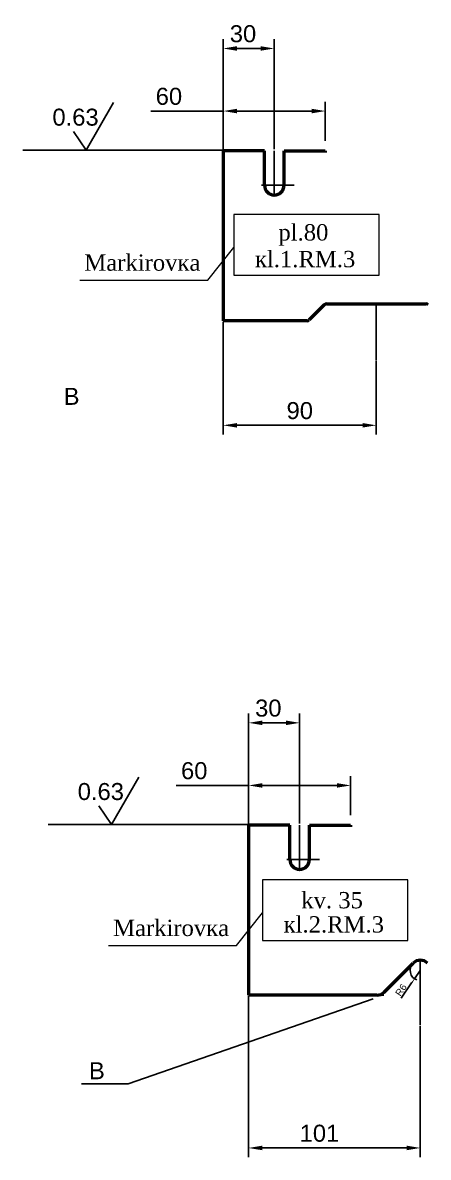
# Model space of a CAD drawing. Header units: millimetres. Extents: x 6647 to 33601, y -1887 to 8501.
# Drawn here: x 33363 to 33601, y 7740 to 8408 of the extents above; entities that cross this region are included whole.
import ezdxf

# ---------------------------------------------------------------- set-up
doc = ezdxf.new("R2010")
doc.units = ezdxf.units.MM
doc.layers.add('контурная', color=7, linetype='Continuous', lineweight=50)
doc.layers.add('тонкая', color=7, linetype='Continuous', lineweight=25)
doc.layers.add('осевая', color=4, linetype='Continuous')
doc.styles.add('s2.5v4', font='ARIAL.TTF', dxfattribs={"height": 10})
doc.styles.get("Standard").update_dxf_attribs({"font": 'ARIAL.TTF'})
doc.dimstyles.new('s1v4', dxfattribs={"dimtxt": 4, "dimasz": 3, "dimexe": 1.5, "dimexo": 0, "dimgap": 0.7, "dimtad": 1, "dimtxsty": 'Standard', "dimcen": 2.5, "dimadec": 0, "dimazin": 0, "dimtfac": 1, "dimtix": 1, "dimtmove": 0, "dimatfit": 3, "dimfxl": 1, "dimarcsym": 0})
doc.dimstyles.new('s2.5v4', dxfattribs={"dimtxt": 10, "dimasz": 8, "dimexe": 5.5, "dimexo": 0.5, "dimgap": 3.5, "dimtad": 1, "dimtxsty": 's2.5v4', "dimcen": 2.5, "dimclrd": 256, "dimclre": 1, "dimclrt": 256, "dimadec": 0, "dimazin": 0, "dimtfac": 1, "dimtmove": 0, "dimatfit": 3, "dimfxl": 1, "dimlwd": -1, "dimlwe": -1, "dimarcsym": 0})

# ---------------------------------------------------------------- blocks, each defined once
blk = doc.blocks.new('*D139')
at = {"layer": 'Defpoints', "color": 0, "transparency": 16777216}
for p in [(33480.76, 8392.64), (33480.76, 8332.39), (33510.76, 8332.89)]:
    blk.add_point(p, dxfattribs=at)
at = {"layer": 'тонкая', "color": 1, "transparency": 16777216}
for p, q in [((33480.76, 8332.89), (33480.76, 8398.14)), ((33510.76, 8333.39), (33510.76, 8398.14))]:
    blk.add_line(p, q, dxfattribs=at)
at = {"layer": 'тонкая', "transparency": 16777216}
blk.add_line((33502.76, 8392.64), (33488.76, 8392.64), dxfattribs=at)
for points in [[(33488.76, 8393.97), (33488.76, 8391.3), (33480.76, 8392.64)], [(33502.76, 8393.97), (33502.76, 8391.3), (33510.76, 8392.64)]]:
    blk.add_solid(points, dxfattribs=at)
at = {"layer": 'тонкая', "transparency": 16777216, "insert": (33492.37, 8401.25), "char_height": 10, "attachment_point": 5, "style": 's2.5v4'}
blk.add_mtext('30', dxfattribs=at)
blk = doc.blocks.new('*D78')
at = {"layer": 'Defpoints', "color": 0, "transparency": 16777216}
for p in [(33540.76, 8355.81), (33480.76, 8348.45), (33540.76, 8337.87)]:
    blk.add_point(p, dxfattribs=at)
at = {"layer": 'тонкая', "color": 1, "transparency": 16777216}
for p, q in [((33480.76, 8348.95), (33480.76, 8361.31)), ((33540.76, 8338.37), (33540.76, 8361.31))]:
    blk.add_line(p, q, dxfattribs=at)
at = {"layer": 'тонкая', "transparency": 16777216}
for p, q in [((33480.76, 8355.81), (33438.12, 8355.81)), ((33532.76, 8355.81), (33488.76, 8355.81))]:
    blk.add_line(p, q, dxfattribs=at)
for points in [[(33488.76, 8357.14), (33488.76, 8354.48), (33480.76, 8355.81)], [(33532.76, 8357.14), (33532.76, 8354.48), (33540.76, 8355.81)]]:
    blk.add_solid(points, dxfattribs=at)
at = {"layer": 'тонкая', "transparency": 16777216, "insert": (33448.8, 8364.42), "char_height": 10, "attachment_point": 5, "style": 's2.5v4'}
blk.add_mtext('60', dxfattribs=at)
blk = doc.blocks.new('*D140')
at = {"layer": 'Defpoints', "color": 0, "transparency": 16777216}
for p in [(33480.76, 8232.39), (33570.76, 8209.29), (33480.76, 8170.91)]:
    blk.add_point(p, dxfattribs=at)
at = {"layer": 'тонкая', "color": 1, "transparency": 16777216}
for p, q in [((33480.76, 8231.89), (33480.76, 8165.41)), ((33570.76, 8208.79), (33570.76, 8165.41))]:
    blk.add_line(p, q, dxfattribs=at)
at = {"layer": 'тонкая', "transparency": 16777216}
blk.add_line((33562.76, 8170.91), (33488.76, 8170.91), dxfattribs=at)
for points in [[(33488.76, 8172.24), (33488.76, 8169.58), (33480.76, 8170.91)], [(33562.76, 8172.24), (33562.76, 8169.58), (33570.76, 8170.91)]]:
    blk.add_solid(points, dxfattribs=at)
at = {"layer": 'тонкая', "transparency": 16777216, "insert": (33525.76, 8179.51), "char_height": 10, "attachment_point": 5, "style": 's2.5v4'}
blk.add_mtext('90', dxfattribs=at)
blk = doc.blocks.new('*D143')
at = {"layer": 'Defpoints', "color": 0, "transparency": 16777216}
for p in [(33495.65, 7995.85), (33495.65, 7935.6), (33525.65, 7936.1)]:
    blk.add_point(p, dxfattribs=at)
at = {"layer": 'тонкая', "color": 1, "transparency": 16777216}
for p, q in [((33495.65, 7936.1), (33495.65, 8001.35)), ((33525.65, 7936.6), (33525.65, 8001.35))]:
    blk.add_line(p, q, dxfattribs=at)
at = {"layer": 'тонкая', "transparency": 16777216}
blk.add_line((33517.65, 7995.85), (33503.65, 7995.85), dxfattribs=at)
for points in [[(33503.65, 7997.18), (33503.65, 7994.51), (33495.65, 7995.85)], [(33517.65, 7997.18), (33517.65, 7994.51), (33525.65, 7995.85)]]:
    blk.add_solid(points, dxfattribs=at)
at = {"layer": 'тонкая', "transparency": 16777216, "insert": (33507.25, 8004.46), "char_height": 10, "attachment_point": 5, "style": 's2.5v4'}
blk.add_mtext('30', dxfattribs=at)
blk = doc.blocks.new('*D81')
at = {"layer": 'Defpoints', "color": 0, "transparency": 16777216}
for p in [(33555.65, 7959.02), (33495.65, 7951.66), (33555.65, 7941.08)]:
    blk.add_point(p, dxfattribs=at)
at = {"layer": 'тонкая', "color": 1, "transparency": 16777216}
for p, q in [((33495.65, 7952.16), (33495.65, 7964.52)), ((33555.65, 7941.58), (33555.65, 7964.52))]:
    blk.add_line(p, q, dxfattribs=at)
at = {"layer": 'тонкая', "transparency": 16777216}
for p, q in [((33495.65, 7959.02), (33453.01, 7959.02)), ((33547.65, 7959.02), (33503.65, 7959.02))]:
    blk.add_line(p, q, dxfattribs=at)
for points in [[(33503.65, 7960.35), (33503.65, 7957.69), (33495.65, 7959.02)], [(33547.65, 7960.35), (33547.65, 7957.69), (33555.65, 7959.02)]]:
    blk.add_solid(points, dxfattribs=at)
at = {"layer": 'тонкая', "transparency": 16777216, "insert": (33463.68, 7967.63), "char_height": 10, "attachment_point": 5, "style": 's2.5v4'}
blk.add_mtext('60', dxfattribs=at)
blk = doc.blocks.new('*D82')
at = {"layer": 'Defpoints', "color": 0, "transparency": 16777216}
for p in [(33593.23, 7845.24), (33596.65, 7850.17)]:
    blk.add_point(p, dxfattribs=at)
at = {"layer": 'тонкая', "color": 0, "lineweight": -2, "transparency": 16777216}
for p, q in [((33596.65, 7850.17), (33593.23, 7845.24)), ((33585.33, 7833.87), (33591.51, 7842.78))]:
    blk.add_line(p, q, dxfattribs=at)
blk.add_arc((33596.65, 7850.17), 6, 135, 249.54794, dxfattribs=at)
at = {"layer": 'тонкая', "color": 0, "transparency": 16777216}
blk.add_solid([(33591.1, 7843.06), (33591.93, 7842.49), (33593.23, 7845.24)], dxfattribs=at)
at = {"layer": 'тонкая', "color": 0, "transparency": 16777216, "insert": (33585.31, 7838.65), "char_height": 4, "attachment_point": 5, "rotation": 55.22399}
blk.add_mtext('R6', dxfattribs=at)
blk = doc.blocks.new('*D144')
at = {"layer": 'Defpoints', "color": 0, "transparency": 16777216}
for p in [(33495.65, 7835.6), (33596.65, 7818.13), (33495.65, 7745.71)]:
    blk.add_point(p, dxfattribs=at)
at = {"layer": 'тонкая', "color": 1, "transparency": 16777216}
for p, q in [((33495.65, 7835.1), (33495.65, 7740.21)), ((33596.65, 7817.63), (33596.65, 7740.21))]:
    blk.add_line(p, q, dxfattribs=at)
at = {"layer": 'тонкая', "transparency": 16777216}
blk.add_line((33588.65, 7745.71), (33503.65, 7745.71), dxfattribs=at)
for points in [[(33503.65, 7747.05), (33503.65, 7744.38), (33495.65, 7745.71)], [(33588.65, 7747.05), (33588.65, 7744.38), (33596.65, 7745.71)]]:
    blk.add_solid(points, dxfattribs=at)
at = {"layer": 'тонкая', "transparency": 16777216, "insert": (33537.34, 7754.32), "char_height": 10, "attachment_point": 5, "style": 's2.5v4'}
blk.add_mtext('101', dxfattribs=at)

msp = doc.modelspace()

# ---------------------------------------------------------------- linework, layer by layer
at = {"lineweight": 15}
for p, q in [((33486.9508, 8294.9462), (33486.9508, 8259.3313)), ((33572.4815, 8294.9462), (33486.9508, 8294.9462)), ((33572.4815, 8259.3313), (33572.4815, 8294.9462)), ((33471.6773, 8256.2786), (33486.9507, 8275.6124)), ((33486.9508, 8259.3313), (33572.4815, 8259.3313)), ((33396.3287, 8256.2786), (33471.6773, 8256.2786)), ((33503.8384, 7903.4779), (33503.8384, 7867.863)), ((33589.369, 7903.4779), (33503.8384, 7903.4779)), ((33589.369, 7867.863), (33589.369, 7903.4779)), ((33488.5649, 7864.8103), (33503.8383, 7884.144)), ((33413.2163, 7864.8103), (33488.5649, 7864.8103)), ((33503.8384, 7867.863), (33589.369, 7867.863))]:
    msp.add_line(p, q, dxfattribs=at)
at = {"layer": 'контурная'}
for p, q in [((33505.0135, 8332.3926), (33480.7635, 8332.3926)), ((33480.7635, 8332.3926), (33480.7635, 8232.3926)), ((33505.0135, 8312.1426), (33505.0135, 8332.3926)), ((33516.5135, 8312.1426), (33516.5135, 8332.3926)), ((33516.5135, 8332.3926), (33540.7635, 8332.3926)), ((33540.7635, 8332.3926), (33540.7635, 8331.3926)), ((33540.1777, 8241.8068), (33531.3493, 8232.9783)), ((33541.5919, 8242.3926), (33599.9351, 8242.3926)), ((33529.9351, 8232.3926), (33480.7635, 8232.3926)), ((33519.8968, 7935.6038), (33495.6468, 7935.6038)), ((33495.6468, 7935.6038), (33495.6468, 7835.6038)), ((33519.8968, 7915.3538), (33519.8968, 7935.6038)), ((33531.3968, 7915.3538), (33531.3968, 7935.6038)), ((33531.3968, 7935.6038), (33555.6468, 7935.6038)), ((33555.6468, 7935.6038), (33555.6468, 7934.6038)), ((33575.3537, 7837.3611), (33592.4052, 7854.4126)), ((33571.111, 7835.6038), (33495.6468, 7835.6038))]:
    msp.add_line(p, q, dxfattribs=at)
for centre, radius, start, end in [((33510.7635, 8312.1426), 5.75, 180, 0), ((33541.5919, 8240.3926), 2, 90, 135), ((33599.9351, 8240.3926), 2, 45, 90), ((33529.9351, 8234.3926), 2, 270, 315), ((33525.6468, 7915.3538), 5.75, 180, 0), ((33596.6478, 7850.17), 6, 45, 135), ((33571.111, 7841.6038), 6, 270, 315)]:
    msp.add_arc(centre, radius, start, end, dxfattribs=at)
at = {"layer": 'осевая'}
for p, q in [((33570.7635, 8242.3926), (33570.7635, 8209.2857)), ((33596.6468, 7818.1316), (33596.6468, 7857.0687))]:
    msp.add_line(p, q, dxfattribs=at)
at = {"layer": 'тонкая'}
for p, q in [((33480.7635, 8332.8926), (33362.7974, 8332.8926)), ((33510.7635, 8332.3926), (33510.7635, 8306.3926)), ((33522.5498, 8312.1426), (33503.2757, 8312.1426)), ((33495.6468, 7936.1038), (33377.6808, 7936.1038)), ((33525.6468, 7935.6038), (33525.6468, 7909.6038)), ((33537.4331, 7915.3538), (33518.159, 7915.3538)), ((33571.111, 7835.6038), (33575.2905, 7835.6038))]:
    msp.add_line(p, q, dxfattribs=at)
for points in [[(33392.6393, 8343.8428), (33400.1612, 8332.8926), (33416.2464, 8360.7528)], [(33407.5227, 7947.054), (33415.0446, 7936.1038), (33431.1297, 7963.964)], [(33568.8705, 7833.5541), (33424.7554, 7783.4423), (33397.4116, 7783.4423)]]:
    msp.add_lwpolyline(points, dxfattribs=at)

# ---------------------------------------------------------------- texts
at = {"lineweight": 15, "char_height": 9.6, "attachment_point": 5}
for s, insert in [('{\\fTimes New Roman|b0|i0|c0|p18;pl.80}', (33527.8855, 8282.884)), ('{\\fTimes New Roman|b0|i0|c204|p18;Ма\\fTimes New Roman|b0|i0|c0|p18;rkirov\\fTimes New Roman|b0|i0|c204|p18;ка}', (33433.1906, 8266.603)), ('{\\fTimes New Roman|b0|i0|c204|p18;к\\fTimes New Roman|b0|i0|c0|p18;l\\fTimes New Roman|b0|i0|c204|p18;.\\fTimes New Roman|b0|i0|c0|p18;1\\fTimes New Roman|b0|i0|c204|p18;.\\fTimes New Roman|b0|i0|c0|p18;RM.3}', (33528.9036, 8268.638)), ('{\\fTimes New Roman|b0|i0|c0|p18;kv. 35}', (33544.7731, 7891.4157)), ('{\\fTimes New Roman|b0|i0|c204|p18;Ма\\fTimes New Roman|b0|i0|c0|p18;rkirov\\fTimes New Roman|b0|i0|c204|p18;ка}', (33450.0782, 7875.1347)), ('{\\fTimes New Roman|b0|i0|c204|p18;к\\fTimes New Roman|b0|i0|c0|p18;l\\fTimes New Roman|b0|i0|c204|p18;.\\fTimes New Roman|b0|i0|c0|p18;2\\fTimes New Roman|b0|i0|c204|p18;.\\fTimes New Roman|b0|i0|c0|p18;RM.3}', (33545.7912, 7877.1697))]:
    msp.add_mtext(s, dxfattribs=dict(at, insert=insert))
at = {"layer": 'тонкая', "style": 's2.5v4'}
for s, p in [('0.63', (33380.2699, 8347.2287)), ('B', (33386.8966, 8182.9541)), ('0.63', (33395.1533, 7950.4399)), ('B', (33401.7799, 7786.1654))]:
    msp.add_text(s, height=10, dxfattribs=at).set_placement(p)

# ---------------------------------------------------------------- dimensions: what is measured, and where the dimension line sits
at = {"layer": 'тонкая'}
for base, p1, p2, picture, middle in [((33480.7635, 8392.6369), (33510.7635, 8332.8926), (33480.7635, 8332.3926), '*D139', (33492.3686, 8392.6369)), ((33540.7635, 8355.8093), (33480.7635, 8348.4517), (33540.7635, 8337.8721), '*D78', (33448.796, 8355.8093)), ((33495.6468, 7995.8481), (33525.6468, 7936.1038), (33495.6468, 7935.6038), '*D143', (33507.2519, 7995.8481)), ((33555.6468, 7959.0205), (33495.6468, 7951.6629), (33555.6468, 7941.0833), '*D81', (33463.6793, 7959.0205)), ((33495.6468, 7745.7119), (33596.6468, 7818.1316), (33495.6468, 7835.6038), '*D144', (33537.3385, 7745.7119))]:
    dim = msp.add_linear_dim(base=base, p1=p1, p2=p2, dimstyle='s2.5v4', dxfattribs=at)
    dim.commit()
    dim.dimension.update_dxf_attribs({"geometry": picture, "text_midpoint": middle, "dimtype": 160})
dim = msp.add_linear_dim(base=(33480.7635, 8170.909), p1=(33570.7635, 8209.2857), p2=(33480.7635, 8232.3926), dimstyle='s2.5v4', dxfattribs=at)
dim.commit()
dim.dimension.update_dxf_attribs({"geometry": '*D140', "text_midpoint": (33525.7635, 8179.5147)})
dim = msp.add_radius_dim(center=(33596.6478, 7850.17), mpoint=(33593.2256, 7845.2417), dimstyle='s1v4', dxfattribs=at)
dim.commit()
dim.dimension.update_dxf_attribs({"geometry": '*D82', "text_midpoint": (33585.3129, 7838.6546)})

doc.saveas('drawing.dxf')
